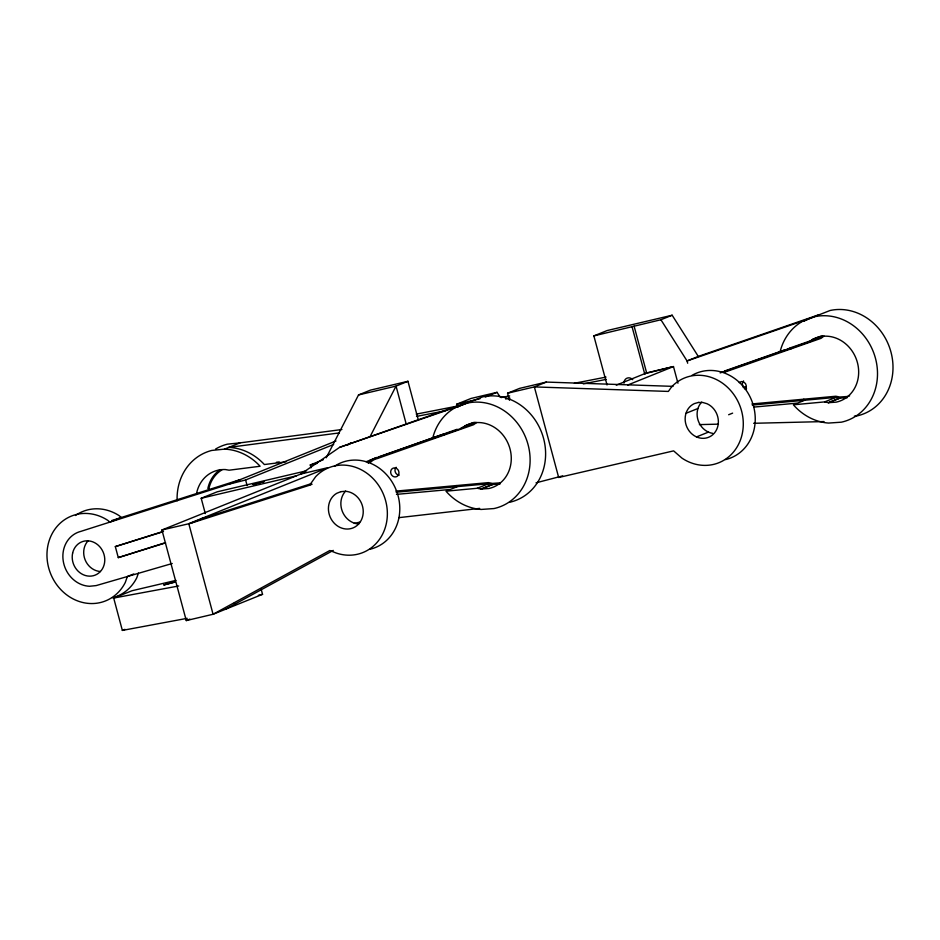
<?xml version="1.0" encoding="UTF-8"?>
<svg xmlns="http://www.w3.org/2000/svg" width="940" height="940" viewBox="0 0 940 940"><rect width="100%" height="100%" fill="white"/><g stroke="black" fill="none" stroke-linecap="round" stroke-linejoin="round"><path stroke-width="1.41" d="M456.582 407.032L456.687 404.235L471.034 398.454L497.048 392.332L500.151 397.091M443.668 435.244L443.809 433.939L442.705 434.362M791.057 348.869L791.198 347.565L820.514 337.296L822.535 335.791M138.415 573.083L136.77 577.818A45.719 40.808 68 0 1 112.4 597.793M326.239 457.78L358.528 394.941L370.442 390.123L407.96 381.288L418.288 419.851M370.337 436.125L396.046 386.105L407.96 381.288M161.927 529.995L190.479 523.357L309.601 485.216L315.699 476.651A45.719 40.808 68 0 1 385.647 500.773A45.719 40.808 68 0 1 336.156 553.002L329.834 550.511L213.075 614.266L186.273 620.576L161.927 529.995L304.689 472.468M745.173 389.43L745.831 388.549A4.571 4.077 68 0 0 739.24 382.651M509.445 502.312A54.52 48.657 68 0 0 543.778 439.215A54.52 48.657 68 0 0 482.737 396.856L455.348 407.584A54.52 48.657 68 0 0 432.623 438.451L461.94 428.182L464.959 425.926L473.666 422.424M461.94 428.182L475.135 422.166M476.674 422.436L473.643 424.704L377.375 458.544A17.32 15.451 68 0 0 370.372 462.433M854.378 416.115L856.845 415.938A54.52 48.657 68 0 0 891.167 352.841A54.52 48.657 68 0 0 830.126 310.482L802.748 321.21A54.52 48.657 68 0 0 780.012 352.077L809.328 341.808L812.348 339.552L821.055 336.05M824.063 336.062L821.043 338.329L724.764 372.158M470.846 401.333L339.657 447.322L300.953 473.983L327.825 467.673L188.787 523.662L213.075 614.266L262.542 594.327L261.038 588.71M347.377 445.219L350.902 442.799M225.506 609.249L333.289 550.405M616.252 385.165L646.638 372.91L673.475 366.565L677.952 383.226M607.029 384.954L593.869 335.897L660.914 319.753L672.159 315.229L698.291 356.424L818.235 314.959M177.12 500.832A54.52 48.657 68 0 1 211.794 450.436L224.519 449.12L240.017 442.869L341.89 429.521M593.869 335.897L607.099 330.563L672.159 315.229M172.232 563.506L96.162 585.585L89.57 586.266A28.2 25.169 68 0 1 63.25 561.098A28.2 25.169 68 0 1 80.828 531.382L228.749 484.241L336.003 440.966M228.749 484.241L245.575 479.988L333.688 444.444M205.308 513.604L201.195 498.271L217.234 491.808L306.522 470.787M311.022 467.803L310.271 464.971L323.313 459.707M485.31 397.056L497.048 392.332M165.593 542.897L118.287 557.62L115.326 546.598L163.513 531.312M190.479 523.357L202.911 518.351L310.952 483.759M673.028 386.363L546.316 382.075L534.366 386.916L507.577 393.214L509.468 400.287M118.287 557.62L165.076 542.768M366.13 461.74L376.975 457.463L373.062 458.943A18.471 16.485 68 0 0 368.198 463.255M309.601 485.216L312.092 484.218M370.043 460.259L443.809 433.939M133.727 573.964L127.358 576.537L125.302 582.436A45.719 40.808 68 0 1 69.254 596.665A45.719 40.808 68 0 1 51.688 534.531A45.719 40.808 68 0 1 107.724 520.313L109.874 522.123L121.342 517.505L119.204 515.684A45.719 40.808 68 0 0 75.47 515.484M698.291 356.424L687.058 360.948L660.914 319.753M627.732 385.024L673.475 366.565L644.652 373.721M809.328 341.808L820.514 337.296M176.003 580.38L132.07 590.72L113.693 598.04L122.353 630.411L124.973 629.354M455.348 407.584L467.239 403.096A54.52 48.657 68 0 1 528.28 445.454A54.52 48.657 68 0 1 493.958 508.564L481.163 509.445A54.52 48.657 68 0 1 445.983 491.185L477.297 488.271L488.483 483.759L492.137 484.547L500.068 483.994M477.297 488.271L480.939 489.059L492.137 484.547M481.351 489.035L492.537 484.523M686 413.295L697.962 408.477M186.273 620.576L189.857 619.131M562.661 475.887L536.035 482.831M728.641 414.74L732.624 413.13M696.493 436.924L708.455 432.106M802.748 321.21L814.627 316.721A54.52 48.657 68 0 1 875.669 359.08A54.52 48.657 68 0 1 841.347 422.189L828.551 423.071A54.52 48.657 68 0 1 793.372 404.799L824.686 401.897L835.872 397.385L839.526 398.172L847.457 397.62M824.686 401.897L828.34 402.684L839.526 398.172M828.739 402.649L839.925 398.149M507.577 393.214L519.632 388.373L546.316 382.075M435.772 437.159L436.877 436.736M790.093 347.988L791.198 347.565L783.161 350.785L784.266 350.362M378.35 456.981L441.342 434.844M724.364 371.089L784.618 349.915M720.169 372.921L781.798 351.266M445.137 433.469L457.134 429.274M461.129 427.876L473.126 423.67M339.657 447.322L459.613 405.869A54.52 48.657 68 0 0 457.181 407.314M111.66 520.584L240.229 479.612M115.326 546.598L162.643 531.876M743.317 387.515L746.149 386.74M358.528 394.941L396.046 386.105L406.256 424.234M456.687 404.235L479.964 398.76M310.271 464.971L317.403 463.291M201.195 498.271L296.218 475.887M354.274 523.415L359.703 522.147M258.394 595.302L262.542 594.327M416.244 414.129L457.933 405.986M501.067 397.573L509.691 395.893M574.387 383.273L606.018 377.093M416.502 416.408L445.255 410.804M505.638 399.018L509.95 398.172M583.282 383.873L606.288 379.384M201.231 518.68L202.911 518.351M113.693 598.04L178.694 585.984M122.353 630.411L187.189 618.332M339.387 432.905L228.784 447.405A54.52 48.657 68 0 1 264.375 464.536L285.854 461.869M276.395 462.292L279.25 461.928M398.713 517.67L479.635 508.399M240.017 442.869L227.28 444.185A54.52 48.657 68 0 0 215.554 449.073M751.965 403.941L835.848 396.245L839.784 397.021L847.175 396.504A32.63 29.128 68 0 0 849.619 395.846M835.872 397.385L752.282 405.058M395.94 491.115L488.459 482.62L492.396 483.395L499.786 482.878M488.483 483.759L396.187 492.231M754.068 407.067L797.625 403.084L804.558 400.299L803.806 399.183M396.504 494.37L450.237 489.47L457.169 486.673L456.417 485.569M828.34 402.684L836.271 402.132A33.781 30.151 68 0 0 856.199 358.822A33.781 30.151 68 0 0 812.348 339.552M480.939 489.059L488.871 488.506A33.781 30.151 68 0 0 508.81 445.196A33.781 30.151 68 0 0 464.959 425.926M699.384 424.61L718.442 424.152M753.633 423.294L824.004 421.578M245.575 479.988L247.161 485.534M687.669 363.228L687.058 360.948L807.002 319.494A54.52 48.657 68 0 0 804.581 320.94M634.077 326.086L646.638 372.91M632.091 326.885L644.793 374.273M234.377 602.81L235.071 605.395M692.005 375.354A45.719 40.808 68 0 1 751.648 400.464A45.719 40.808 68 0 1 725.527 459.589M623.984 383.168A5.711 5.099 68.1 0 1 627.05 378.15A5.711 5.099 68.1 0 1 632.738 379.69M712.708 433.363A18.283 16.321 68 0 1 698.255 420.779A18.283 16.321 68 0 1 701.663 402.12M746.56 388.808A4.571 4.077 68 0 1 745.479 388.572L744.48 388.044A4.571 4.077 68 0 1 743.54 380.912M399.171 475.182A4.571 4.077 68 0 1 398.09 474.947L397.079 474.418A4.571 4.077 68 0 1 396.151 467.286M358.728 524.003A19.176 17.108 68 0 1 342.36 511.442A19.176 17.108 68 0 1 345.626 491.091M334.288 466.405A45.719 40.808 68 0 1 395.623 488.706A45.719 40.808 68 0 1 370.066 549.219M100.404 571.508A17.931 16.003 68 0 1 85.094 559.758A17.931 16.003 68 0 1 88.148 540.723M196.648 493.018A33.781 30.151 68 0 1 225.306 469.542L229.101 470.2L260.122 466.252A54.52 48.657 68 0 0 224.519 449.12M207.846 488.506A33.781 30.151 68 0 1 220.242 469.577M208.856 488.847A32.63 29.128 68 0 1 221.911 469.882M163.912 584.938L174.84 582.06L163.912 584.938M253.095 484.5L264.022 481.621L253.095 484.5M671.618 386.845L668.364 391.428L534.366 386.916L558.677 477.497L673.627 450.871L681.958 458.132A45.719 40.808 68 0 0 736.396 448.075A45.719 40.808 68 0 0 727.595 387.362A45.719 40.808 68 0 0 671.618 386.845M398.431 474.923L397.785 475.816A4.571 4.077 68 0 1 393.789 476.686L392.779 476.157A4.571 4.077 68 0 1 391.193 469.906A4.571 4.077 68 0 1 396.845 468.672A4.571 4.077 68 0 1 398.431 474.923M340.879 491.655L336.731 493.312A19.176 17.108 68 0 0 334.993 523.968A19.176 17.108 68 0 0 362.346 517.529A19.176 17.108 68 0 0 345.368 491.279L340.879 491.655M698.432 402.438L694.331 403.613A18.283 16.321 68 0 0 689.326 431.178A18.283 16.321 68 0 0 715.61 431.425A18.283 16.321 68 0 0 707.021 403.73L702.756 402.473L698.432 402.438M72.65 553.026A17.931 16.003 68 0 0 93.119 575.774A17.931 16.003 68 0 0 99.699 546.657A17.931 16.003 68 0 0 72.65 553.026"/></g></svg>
